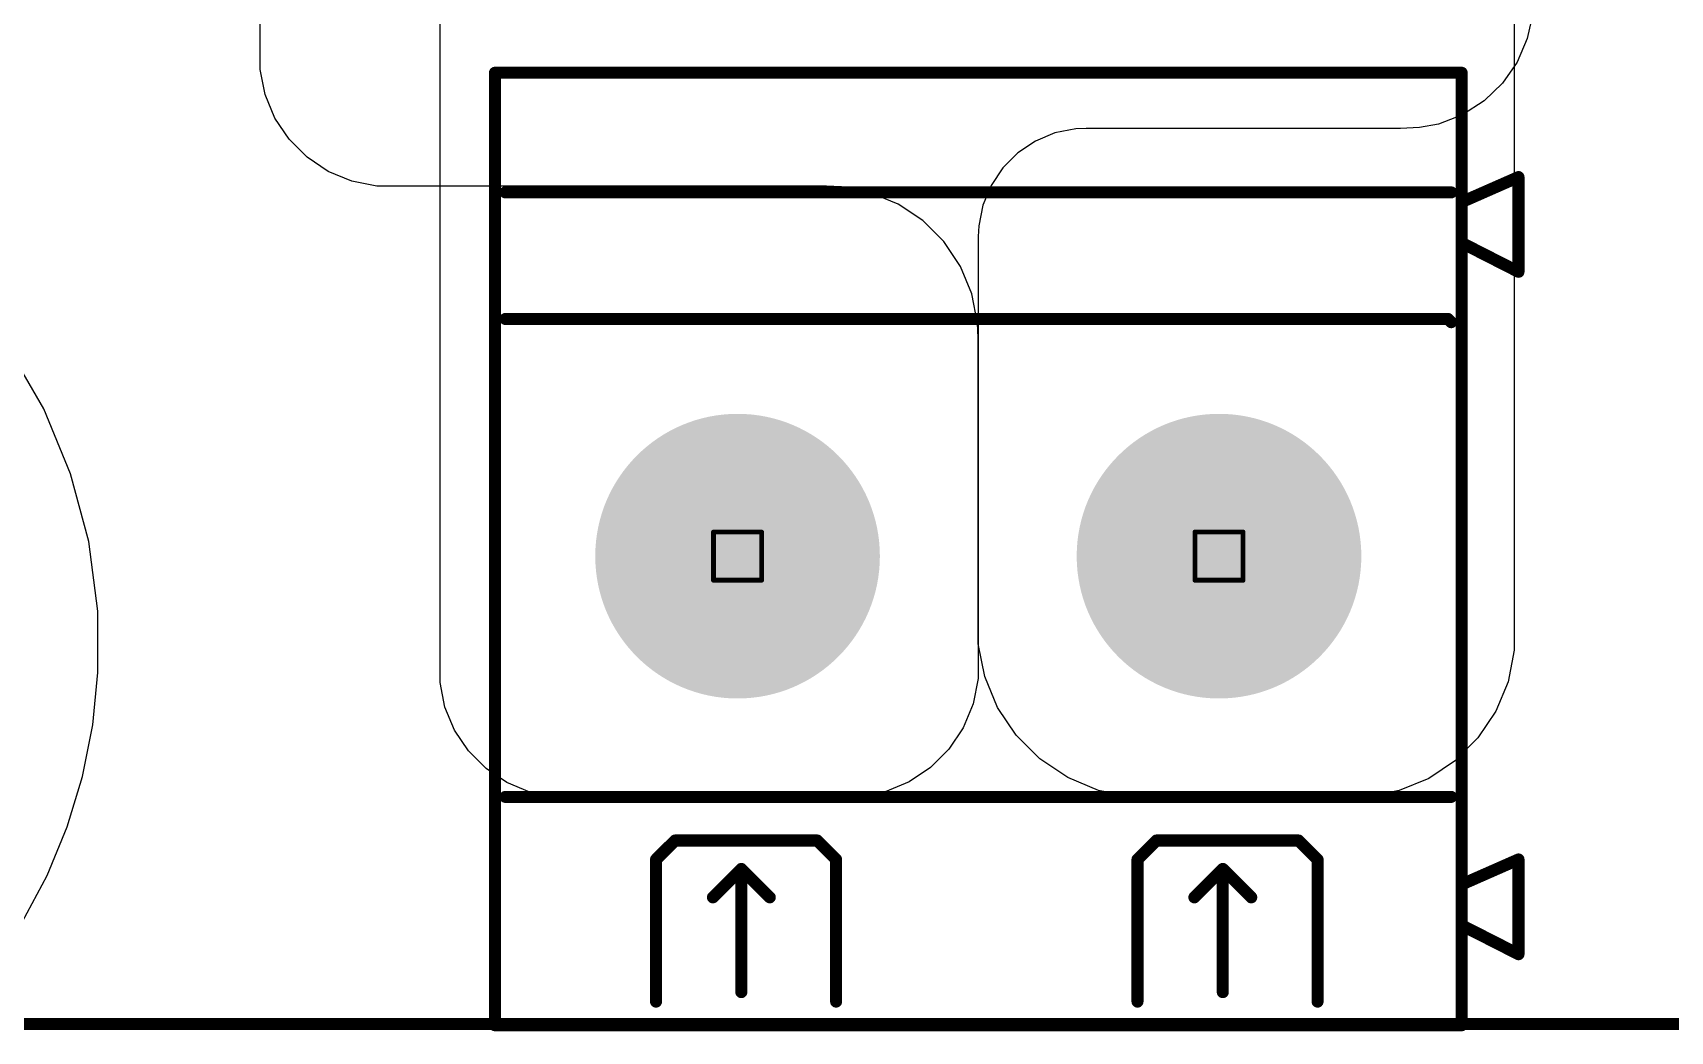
# Model space of a CAD drawing. Header units: inches. Extents: x -3 to 195, y 0 to 199.
# Drawn here: x 0.354 to 1.034, y -0.003 to 0.412 of the extents above; entities that cross this region are included whole.
import ezdxf

# ---------------------------------------------------------------- set-up
doc = ezdxf.new("R2010")
doc.units = ezdxf.units.IN
doc.header["$MEASUREMENT"] = 0
for name, color, linetype in [('Board Outline', 216, 'Continuous'), ('Bottom Layer', 5, 'Continuous'), ('Bottom Solder', 6, 'Continuous'), ('Drill Drawing', 1, 'Continuous'), ('Multi-Layer', 9, 'Continuous'), ('Pad Holes', 156, 'Continuous'), ('Top Layer', 1, 'Continuous'), ('Top Overlay', 2, 'Continuous'), ('Top Solder', 216, 'Continuous')]:
    doc.layers.add(name, color=color, linetype=linetype)

# ---------------------------------------------------------------- blocks, each defined once
blk = doc.blocks.new('DB128L_5_08_2P_GN_S_5')
at = {"layer": 'Bottom Layer'}
h = blk.add_hatch(color=5, dxfattribs=at)
edge = h.paths.add_edge_path()
edge.add_arc((-0.1, 0), 0.05512, 0, 360)
h = blk.add_hatch(color=5, dxfattribs=at)
edge = h.paths.add_edge_path()
edge.add_arc((0.1, 0), 0.05512, 0, 360)
at = {"layer": 'Bottom Solder'}
h = blk.add_hatch(color=6, dxfattribs=at)
edge = h.paths.add_edge_path()
edge.add_arc((-0.1, 0), 0.05912, 0, 360)
h = blk.add_hatch(color=6, dxfattribs=at)
edge = h.paths.add_edge_path()
edge.add_arc((0.1, 0), 0.05912, 0, 360)
at = {"layer": 'Multi-Layer'}
h = blk.add_hatch(color=9, dxfattribs=at)
edge = h.paths.add_edge_path()
edge.add_arc((-0.1, 0), 0.05512, 0, 360)
h = blk.add_hatch(color=9, dxfattribs=at)
edge = h.paths.add_edge_path()
edge.add_arc((0.1, 0), 0.05512, 0, 360)
at = {"layer": 'Pad Holes'}
h = blk.add_hatch(color=7, dxfattribs=at)
edge = h.paths.add_edge_path()
edge.add_arc((-0.1, 0), 0.0315, 0, 360)
h = blk.add_hatch(color=7, dxfattribs=at)
edge = h.paths.add_edge_path()
edge.add_arc((0.1, 0), 0.0315, 0, 360)
at = {"layer": 'Top Layer'}
h = blk.add_hatch(color=1, dxfattribs=at)
edge = h.paths.add_edge_path()
edge.add_arc((-0.1, 0), 0.05512, 0, 360)
h = blk.add_hatch(color=1, dxfattribs=at)
edge = h.paths.add_edge_path()
edge.add_arc((0.1, 0), 0.05512, 0, 360)
at = {"layer": 'Top Solder'}
h = blk.add_hatch(color=216, dxfattribs=at)
edge = h.paths.add_edge_path()
edge.add_arc((-0.1, 0), 0.05912, 0, 360)
h = blk.add_hatch(color=216, dxfattribs=at)
edge = h.paths.add_edge_path()
edge.add_arc((0.1, 0), 0.05912, 0, 360)
at = {"layer": 'Top Overlay'}
for points in [[(-0.20079, 0.19485, 0.005, 0.005, 0), (-0.20079, -0.20079, 0.005, 0.005, 0)], [(0.20079, 0.19485, 0.005, 0.005, 0), (-0.20079, 0.19485, 0.005, 0.005, 0)], [(0.20079, 0.19485, 0.005, 0.005, 0), (0.20079, -0.20079, 0.005, 0.005, 0)], [(-0.14094, 0.18504, 0.005, 0.005, 0), (-0.14094, 0.12598, 0.005, 0.005, 0)], [(-0.06614, 0.18504, 0.005, 0.005, 0), (-0.06614, 0.12598, 0.005, 0.005, 0)], [(0.05906, 0.18504, 0.005, 0.005, 0), (0.05906, 0.12598, 0.005, 0.005, 0)], [(0.13386, 0.18504, 0.005, 0.005, 0), (0.13386, 0.12598, 0.005, 0.005, 0)], [(-0.10157, 0.1811, 0.005, 0.005, 0), (-0.10157, 0.12992, 0.005, 0.005, 0)], [(0.09843, 0.1811, 0.005, 0.005, 0), (0.09843, 0.12992, 0.005, 0.005, 0)], [(-0.20079, 0.15332, 0.005, 0.005, 0), (-0.22441, 0.16535, 0.005, 0.005, 0)], [(-0.22441, 0.16535, 0.005, 0.005, 0), (-0.22441, 0.12598, 0.005, 0.005, 0)], [(-0.10157, 0.12992, 0.005, 0.005, 0), (-0.11339, 0.14173, 0.005, 0.005, 0)], [(-0.08976, 0.14173, 0.005, 0.005, 0), (-0.10157, 0.12992, 0.005, 0.005, 0)], [(0.09843, 0.12992, 0.005, 0.005, 0), (0.08661, 0.14173, 0.005, 0.005, 0)], [(0.11024, 0.14173, 0.005, 0.005, 0), (0.09843, 0.12992, 0.005, 0.005, 0)], [(-0.20079, 0.13638, 0.005, 0.005, 0), (-0.22441, 0.12598, 0.005, 0.005, 0)], [(-0.13307, 0.11811, 0.005, 0.005, 0), (-0.14094, 0.12598, 0.005, 0.005, 0)], [(-0.06614, 0.12598, 0.005, 0.005, 0), (-0.07402, 0.11811, 0.005, 0.005, 0)], [(0.06693, 0.11811, 0.005, 0.005, 0), (0.05906, 0.12598, 0.005, 0.005, 0)], [(0.13386, 0.12598, 0.005, 0.005, 0), (0.12598, 0.11811, 0.005, 0.005, 0)], [(-0.12913, 0.11811, 0.005, 0.005, 0), (-0.13307, 0.11811, 0.005, 0.005, 0)], [(-0.07402, 0.11811, 0.005, 0.005, 0), (-0.12913, 0.11811, 0.005, 0.005, 0)], [(0.07087, 0.11811, 0.005, 0.005, 0), (0.06693, 0.11811, 0.005, 0.005, 0)], [(0.12598, 0.11811, 0.005, 0.005, 0), (0.07087, 0.11811, 0.005, 0.005, 0)], [(0.19646, 0.1, 0.005, 0.005, 0), (-0.19646, 0.1, 0.005, 0.005, 0)], [(-0.19512, -0.09853, 0.005, 0.005, 0), (-0.19646, -0.09719, 0.005, 0.005, 0)], [(0.19646, -0.09853, 0.005, 0.005, 0), (-0.19512, -0.09853, 0.005, 0.005, 0)], [(-0.20079, -0.13015, 0.005, 0.005, 0), (-0.22441, -0.11811, 0.005, 0.005, 0)], [(-0.22441, -0.11811, 0.005, 0.005, 0), (-0.22441, -0.15748, 0.005, 0.005, 0)], [(-0.20079, -0.14708, 0.005, 0.005, 0), (-0.22441, -0.15748, 0.005, 0.005, 0)], [(0.19646, -0.15111, 0.005, 0.005, 0), (-0.19646, -0.15111, 0.005, 0.005, 0)], [(0.02352, -0.15111, 0.005, 0.005, 0), (0.01862, -0.15111, 0.005, 0.005, 0)], [(0.20079, -0.20079, 0.005, 0.005, 0), (-0.20079, -0.20079, 0.005, 0.005, 0)]]:
    blk.add_lwpolyline(points, format="xyseb", dxfattribs=at)
for points in [[(-0.20204, 0.19485, 0.0025, 0.0025, 1), (-0.19954, 0.19485, 0.0025, 0.0025, 1)], [(-0.20204, 0.19485, 0.0025, 0.0025, 1), (-0.19954, 0.19485, 0.0025, 0.0025, 1)], [(0.19954, 0.19485, 0.0025, 0.0025, 1), (0.20204, 0.19485, 0.0025, 0.0025, 1)], [(0.19954, 0.19485, 0.0025, 0.0025, 1), (0.20204, 0.19485, 0.0025, 0.0025, 1)], [(-0.14219, 0.18504, 0.0025, 0.0025, 1), (-0.13969, 0.18504, 0.0025, 0.0025, 1)], [(-0.06739, 0.18504, 0.0025, 0.0025, 1), (-0.06489, 0.18504, 0.0025, 0.0025, 1)], [(0.05781, 0.18504, 0.0025, 0.0025, 1), (0.06031, 0.18504, 0.0025, 0.0025, 1)], [(0.13261, 0.18504, 0.0025, 0.0025, 1), (0.13511, 0.18504, 0.0025, 0.0025, 1)], [(-0.10282, 0.1811, 0.0025, 0.0025, 1), (-0.10032, 0.1811, 0.0025, 0.0025, 1)], [(0.09718, 0.1811, 0.0025, 0.0025, 1), (0.09968, 0.1811, 0.0025, 0.0025, 1)], [(-0.22566, 0.16535, 0.0025, 0.0025, 1), (-0.22316, 0.16535, 0.0025, 0.0025, 1)], [(-0.22566, 0.16535, 0.0025, 0.0025, 1), (-0.22316, 0.16535, 0.0025, 0.0025, 1)], [(-0.20204, 0.15332, 0.0025, 0.0025, 1), (-0.19954, 0.15332, 0.0025, 0.0025, 1)], [(-0.11464, 0.14173, 0.0025, 0.0025, 1), (-0.11214, 0.14173, 0.0025, 0.0025, 1)], [(-0.09101, 0.14173, 0.0025, 0.0025, 1), (-0.08851, 0.14173, 0.0025, 0.0025, 1)], [(0.08536, 0.14173, 0.0025, 0.0025, 1), (0.08786, 0.14173, 0.0025, 0.0025, 1)], [(0.10899, 0.14173, 0.0025, 0.0025, 1), (0.11149, 0.14173, 0.0025, 0.0025, 1)], [(-0.20204, 0.13638, 0.0025, 0.0025, 1), (-0.19954, 0.13638, 0.0025, 0.0025, 1)], [(-0.10282, 0.12992, 0.0025, 0.0025, 1), (-0.10032, 0.12992, 0.0025, 0.0025, 1)], [(-0.10282, 0.12992, 0.0025, 0.0025, 1), (-0.10032, 0.12992, 0.0025, 0.0025, 1)], [(-0.10282, 0.12992, 0.0025, 0.0025, 1), (-0.10032, 0.12992, 0.0025, 0.0025, 1)], [(0.09718, 0.12992, 0.0025, 0.0025, 1), (0.09968, 0.12992, 0.0025, 0.0025, 1)], [(0.09718, 0.12992, 0.0025, 0.0025, 1), (0.09968, 0.12992, 0.0025, 0.0025, 1)], [(0.09718, 0.12992, 0.0025, 0.0025, 1), (0.09968, 0.12992, 0.0025, 0.0025, 1)], [(-0.22566, 0.12598, 0.0025, 0.0025, 1), (-0.22316, 0.12598, 0.0025, 0.0025, 1)], [(-0.22566, 0.12598, 0.0025, 0.0025, 1), (-0.22316, 0.12598, 0.0025, 0.0025, 1)], [(-0.14219, 0.12598, 0.0025, 0.0025, 1), (-0.13969, 0.12598, 0.0025, 0.0025, 1)], [(-0.14219, 0.12598, 0.0025, 0.0025, 1), (-0.13969, 0.12598, 0.0025, 0.0025, 1)], [(-0.06739, 0.12598, 0.0025, 0.0025, 1), (-0.06489, 0.12598, 0.0025, 0.0025, 1)], [(-0.06739, 0.12598, 0.0025, 0.0025, 1), (-0.06489, 0.12598, 0.0025, 0.0025, 1)], [(0.05781, 0.12598, 0.0025, 0.0025, 1), (0.06031, 0.12598, 0.0025, 0.0025, 1)], [(0.05781, 0.12598, 0.0025, 0.0025, 1), (0.06031, 0.12598, 0.0025, 0.0025, 1)], [(0.13261, 0.12598, 0.0025, 0.0025, 1), (0.13511, 0.12598, 0.0025, 0.0025, 1)], [(0.13261, 0.12598, 0.0025, 0.0025, 1), (0.13511, 0.12598, 0.0025, 0.0025, 1)], [(-0.13432, 0.11811, 0.0025, 0.0025, 1), (-0.13182, 0.11811, 0.0025, 0.0025, 1)], [(-0.13432, 0.11811, 0.0025, 0.0025, 1), (-0.13182, 0.11811, 0.0025, 0.0025, 1)], [(-0.13038, 0.11811, 0.0025, 0.0025, 1), (-0.12788, 0.11811, 0.0025, 0.0025, 1)], [(-0.13038, 0.11811, 0.0025, 0.0025, 1), (-0.12788, 0.11811, 0.0025, 0.0025, 1)], [(-0.07527, 0.11811, 0.0025, 0.0025, 1), (-0.07277, 0.11811, 0.0025, 0.0025, 1)], [(-0.07527, 0.11811, 0.0025, 0.0025, 1), (-0.07277, 0.11811, 0.0025, 0.0025, 1)], [(0.06568, 0.11811, 0.0025, 0.0025, 1), (0.06818, 0.11811, 0.0025, 0.0025, 1)], [(0.06568, 0.11811, 0.0025, 0.0025, 1), (0.06818, 0.11811, 0.0025, 0.0025, 1)], [(0.06962, 0.11811, 0.0025, 0.0025, 1), (0.07212, 0.11811, 0.0025, 0.0025, 1)], [(0.06962, 0.11811, 0.0025, 0.0025, 1), (0.07212, 0.11811, 0.0025, 0.0025, 1)], [(0.12473, 0.11811, 0.0025, 0.0025, 1), (0.12723, 0.11811, 0.0025, 0.0025, 1)], [(0.12473, 0.11811, 0.0025, 0.0025, 1), (0.12723, 0.11811, 0.0025, 0.0025, 1)], [(-0.19771, 0.1, 0.0025, 0.0025, 1), (-0.19521, 0.1, 0.0025, 0.0025, 1)], [(0.19521, 0.1, 0.0025, 0.0025, 1), (0.19771, 0.1, 0.0025, 0.0025, 1)], [(-0.19771, -0.09719, 0.0025, 0.0025, 1), (-0.19521, -0.09719, 0.0025, 0.0025, 1)], [(-0.19637, -0.09853, 0.0025, 0.0025, 1), (-0.19387, -0.09853, 0.0025, 0.0025, 1)], [(-0.19637, -0.09853, 0.0025, 0.0025, 1), (-0.19387, -0.09853, 0.0025, 0.0025, 1)], [(0.19521, -0.09853, 0.0025, 0.0025, 1), (0.19771, -0.09853, 0.0025, 0.0025, 1)], [(-0.22566, -0.11811, 0.0025, 0.0025, 1), (-0.22316, -0.11811, 0.0025, 0.0025, 1)], [(-0.22566, -0.11811, 0.0025, 0.0025, 1), (-0.22316, -0.11811, 0.0025, 0.0025, 1)], [(-0.20204, -0.13015, 0.0025, 0.0025, 1), (-0.19954, -0.13015, 0.0025, 0.0025, 1)], [(-0.20204, -0.14708, 0.0025, 0.0025, 1), (-0.19954, -0.14708, 0.0025, 0.0025, 1)], [(-0.19771, -0.15111, 0.0025, 0.0025, 1), (-0.19521, -0.15111, 0.0025, 0.0025, 1)], [(0.01737, -0.15111, 0.0025, 0.0025, 1), (0.01987, -0.15111, 0.0025, 0.0025, 1)], [(0.02227, -0.15111, 0.0025, 0.0025, 1), (0.02477, -0.15111, 0.0025, 0.0025, 1)], [(0.19521, -0.15111, 0.0025, 0.0025, 1), (0.19771, -0.15111, 0.0025, 0.0025, 1)], [(-0.22566, -0.15748, 0.0025, 0.0025, 1), (-0.22316, -0.15748, 0.0025, 0.0025, 1)], [(-0.22566, -0.15748, 0.0025, 0.0025, 1), (-0.22316, -0.15748, 0.0025, 0.0025, 1)], [(-0.20204, -0.20079, 0.0025, 0.0025, 1), (-0.19954, -0.20079, 0.0025, 0.0025, 1)], [(-0.20204, -0.20079, 0.0025, 0.0025, 1), (-0.19954, -0.20079, 0.0025, 0.0025, 1)], [(0.19954, -0.20079, 0.0025, 0.0025, 1), (0.20204, -0.20079, 0.0025, 0.0025, 1)], [(0.19954, -0.20079, 0.0025, 0.0025, 1), (0.20204, -0.20079, 0.0025, 0.0025, 1)]]:
    blk.add_lwpolyline(points, format="xyseb", close=True, dxfattribs=at)

msp = doc.modelspace()

# ---------------------------------------------------------------- linework, layer by layer
at = {"layer": 'Board Outline'}
msp.add_lwpolyline([(0, 0, 0.005, 0.005, 0), (3.54331, 0, 0.005, 0.005, 0)], format="xyseb", dxfattribs=at)
at = {"layer": 'Bottom Layer'}
for p, q in [((0.44824, 0.40176), (0.44824, 0.81523)), ((0.96923, 0.44077), (0.96923, 0.16184)), ((0.44824, 0.39646), (0.44824, 0.40176)), ((0.45031, 0.38608), (0.44824, 0.39646)), ((0.45436, 0.37629), (0.45031, 0.38608)), ((0.46024, 0.36749), (0.45436, 0.37629)), ((0.46773, 0.36), (0.46024, 0.36749)), ((0.47654, 0.35412), (0.46773, 0.36)), ((0.48632, 0.35007), (0.47654, 0.35412)), ((0.49671, 0.348), (0.48632, 0.35007)), ((0.68349, 0.348), (0.49671, 0.348)), ((0.6835, 0.348), (0.68349, 0.348)), ((0.68349, 0.348), (0.68349, 0.348)), ((0.68349, 0.348), (0.68349, 0.348)), ((0.68968, 0.3477), (0.6835, 0.348)), ((0.69086, 0.34746), (0.68968, 0.3477)), ((0.7018, 0.34528), (0.69086, 0.34746)), ((0.71323, 0.34055), (0.7018, 0.34528)), ((0.72351, 0.33368), (0.71323, 0.34055)), ((0.73225, 0.32494), (0.72351, 0.33368)), ((0.73912, 0.31466), (0.73225, 0.32494)), ((0.74385, 0.30323), (0.73912, 0.31466)), ((0.74627, 0.2911), (0.74385, 0.30323)), ((0.74657, 0.28492), (0.74627, 0.2911)), ((0.74657, 0.22042), (0.74657, 0.28492)), ((0.74657, 0.16488), (0.74657, 0.22042)), ((0.74657, 0.15793), (0.74657, 0.16488)), ((0.74928, 0.14429), (0.74657, 0.15793)), ((0.96923, 0.16184), (0.96923, 0.15519)), ((0.96923, 0.15519), (0.96664, 0.14214)), ((0.7546, 0.13145), (0.74928, 0.14429)), ((0.96664, 0.14214), (0.96155, 0.12984)), ((0.76233, 0.11988), (0.7546, 0.13145)), ((0.96155, 0.12984), (0.95415, 0.11878)), ((0.77216, 0.11005), (0.76233, 0.11988)), ((0.95415, 0.11878), (0.94475, 0.10937)), ((0.78372, 0.10233), (0.77216, 0.11005)), ((0.94475, 0.10937), (0.93368, 0.10198)), ((0.79657, 0.09701), (0.78372, 0.10233)), ((0.81021, 0.09429), (0.79657, 0.09701)), ((0.92139, 0.09689), (0.90834, 0.09429)), ((0.93368, 0.10198), (0.92139, 0.09689)), ((0.81716, 0.09429), (0.81021, 0.09429)), ((0.90169, 0.09429), (0.81716, 0.09429)), ((0.90834, 0.09429), (0.90169, 0.09429))]:
    msp.add_line(p, q, dxfattribs=at)
at = {"layer": 'Drill Drawing'}
for points in [[(0.63657, 0.20429, 0.002, 0.002, 0), (0.65657, 0.20429, 0.002, 0.002, 0)], [(0.63657, 0.18429, 0.002, 0.002, 0), (0.63657, 0.20429, 0.002, 0.002, 0)], [(0.65657, 0.18429, 0.002, 0.002, 0), (0.65657, 0.20429, 0.002, 0.002, 0)], [(0.83657, 0.20429, 0.002, 0.002, 0), (0.85657, 0.20429, 0.002, 0.002, 0)], [(0.83657, 0.18429, 0.002, 0.002, 0), (0.83657, 0.20429, 0.002, 0.002, 0)], [(0.85657, 0.18429, 0.002, 0.002, 0), (0.85657, 0.20429, 0.002, 0.002, 0)], [(0.63657, 0.18429, 0.002, 0.002, 0), (0.65657, 0.18429, 0.002, 0.002, 0)], [(0.83657, 0.18429, 0.002, 0.002, 0), (0.85657, 0.18429, 0.002, 0.002, 0)]]:
    msp.add_lwpolyline(points, format="xyseb", dxfattribs=at)
for points in [[(0.63607, 0.20429, 0.001, 0.001, 1), (0.63707, 0.20429, 0.001, 0.001, 1)], [(0.63607, 0.20429, 0.001, 0.001, 1), (0.63707, 0.20429, 0.001, 0.001, 1)], [(0.65607, 0.20429, 0.001, 0.001, 1), (0.65707, 0.20429, 0.001, 0.001, 1)], [(0.65607, 0.20429, 0.001, 0.001, 1), (0.65707, 0.20429, 0.001, 0.001, 1)], [(0.83607, 0.20429, 0.001, 0.001, 1), (0.83707, 0.20429, 0.001, 0.001, 1)], [(0.83607, 0.20429, 0.001, 0.001, 1), (0.83707, 0.20429, 0.001, 0.001, 1)], [(0.85607, 0.20429, 0.001, 0.001, 1), (0.85707, 0.20429, 0.001, 0.001, 1)], [(0.85607, 0.20429, 0.001, 0.001, 1), (0.85707, 0.20429, 0.001, 0.001, 1)], [(0.63607, 0.18429, 0.001, 0.001, 1), (0.63707, 0.18429, 0.001, 0.001, 1)], [(0.63607, 0.18429, 0.001, 0.001, 1), (0.63707, 0.18429, 0.001, 0.001, 1)], [(0.65607, 0.18429, 0.001, 0.001, 1), (0.65707, 0.18429, 0.001, 0.001, 1)], [(0.65607, 0.18429, 0.001, 0.001, 1), (0.65707, 0.18429, 0.001, 0.001, 1)], [(0.83607, 0.18429, 0.001, 0.001, 1), (0.83707, 0.18429, 0.001, 0.001, 1)], [(0.83607, 0.18429, 0.001, 0.001, 1), (0.83707, 0.18429, 0.001, 0.001, 1)], [(0.85607, 0.18429, 0.001, 0.001, 1), (0.85707, 0.18429, 0.001, 0.001, 1)], [(0.85607, 0.18429, 0.001, 0.001, 1), (0.85707, 0.18429, 0.001, 0.001, 1)]]:
    msp.add_lwpolyline(points, format="xyseb", close=True, dxfattribs=at)
at = {"layer": 'Multi-Layer'}
for p, q in [((0.35835, 0.2555), (0.34377, 0.28076)), ((0.36952, 0.22854), (0.35835, 0.2555)), ((0.37707, 0.20037), (0.36952, 0.22854)), ((0.38088, 0.17145), (0.37707, 0.20037)), ((0.38088, 0.15686), (0.38088, 0.17145)), ((0.38088, 0.14593), (0.38088, 0.15686)), ((0.37873, 0.12417), (0.38088, 0.14593)), ((0.37447, 0.10272), (0.37873, 0.12417)), ((0.36812, 0.0818), (0.37447, 0.10272)), ((0.35975, 0.0616), (0.36812, 0.0818)), ((0.34945, 0.04232), (0.35975, 0.0616)), ((1.72, 0), (0.1, 0))]:
    msp.add_line(p, q, dxfattribs=at)
at = {"layer": 'Top Layer'}
for p, q in [((0.523, 0.14695), (0.523, 0.60188)), ((0.9769, 0.41968), (0.97463, 0.40929)), ((0.97463, 0.40929), (0.97038, 0.39953)), ((0.97038, 0.39953), (0.96431, 0.3908)), ((0.96431, 0.3908), (0.95665, 0.38342)), ((0.95665, 0.38342), (0.94769, 0.37767)), ((0.94769, 0.37767), (0.93779, 0.37378)), ((0.77842, 0.37007), (0.7703, 0.3667)), ((0.78705, 0.37178), (0.77842, 0.37007)), ((0.79145, 0.372), (0.78705, 0.37178)), ((0.922, 0.372), (0.79145, 0.372)), ((0.92985, 0.37236), (0.922, 0.372)), ((0.922, 0.372), (0.922, 0.372)), ((0.93779, 0.37378), (0.92985, 0.37236)), ((0.76298, 0.36181), (0.75676, 0.35559)), ((0.7703, 0.3667), (0.76298, 0.36181)), ((0.75676, 0.35559), (0.75187, 0.34828)), ((0.75187, 0.34828), (0.7485, 0.34015)), ((0.7485, 0.34015), (0.74679, 0.33152)), ((0.74679, 0.33152), (0.74657, 0.32712)), ((0.74657, 0.32712), (0.74657, 0.221)), ((0.74657, 0.221), (0.74657, 0.14891)), ((0.523, 0.14176), (0.523, 0.14695)), ((0.74657, 0.14354), (0.74447, 0.13298)), ((0.74657, 0.14891), (0.74657, 0.14354)), ((0.52502, 0.13159), (0.523, 0.14176)), ((0.52899, 0.12201), (0.52502, 0.13159)), ((0.74447, 0.13298), (0.74035, 0.12304)), ((0.74035, 0.12304), (0.73438, 0.1141)), ((0.53476, 0.11338), (0.52899, 0.12201)), ((0.54209, 0.10605), (0.53476, 0.11338)), ((0.73438, 0.1141), (0.72677, 0.10649)), ((0.55071, 0.10029), (0.54209, 0.10605)), ((0.72677, 0.10649), (0.71782, 0.10051)), ((0.5603, 0.09632), (0.55071, 0.10029)), ((0.57047, 0.09429), (0.5603, 0.09632)), ((0.70788, 0.09639), (0.69733, 0.09429)), ((0.71782, 0.10051), (0.70788, 0.09639)), ((0.69195, 0.09429), (0.57047, 0.09429)), ((0.69733, 0.09429), (0.69195, 0.09429))]:
    msp.add_line(p, q, dxfattribs=at)

# ---------------------------------------------------------------- block references
at = {"rotation": 180}
msp.add_blockref('DB128L_5_08_2P_GN_S_5', (0.74657, 0.19429), dxfattribs=at)

doc.saveas('drawing.dxf')
